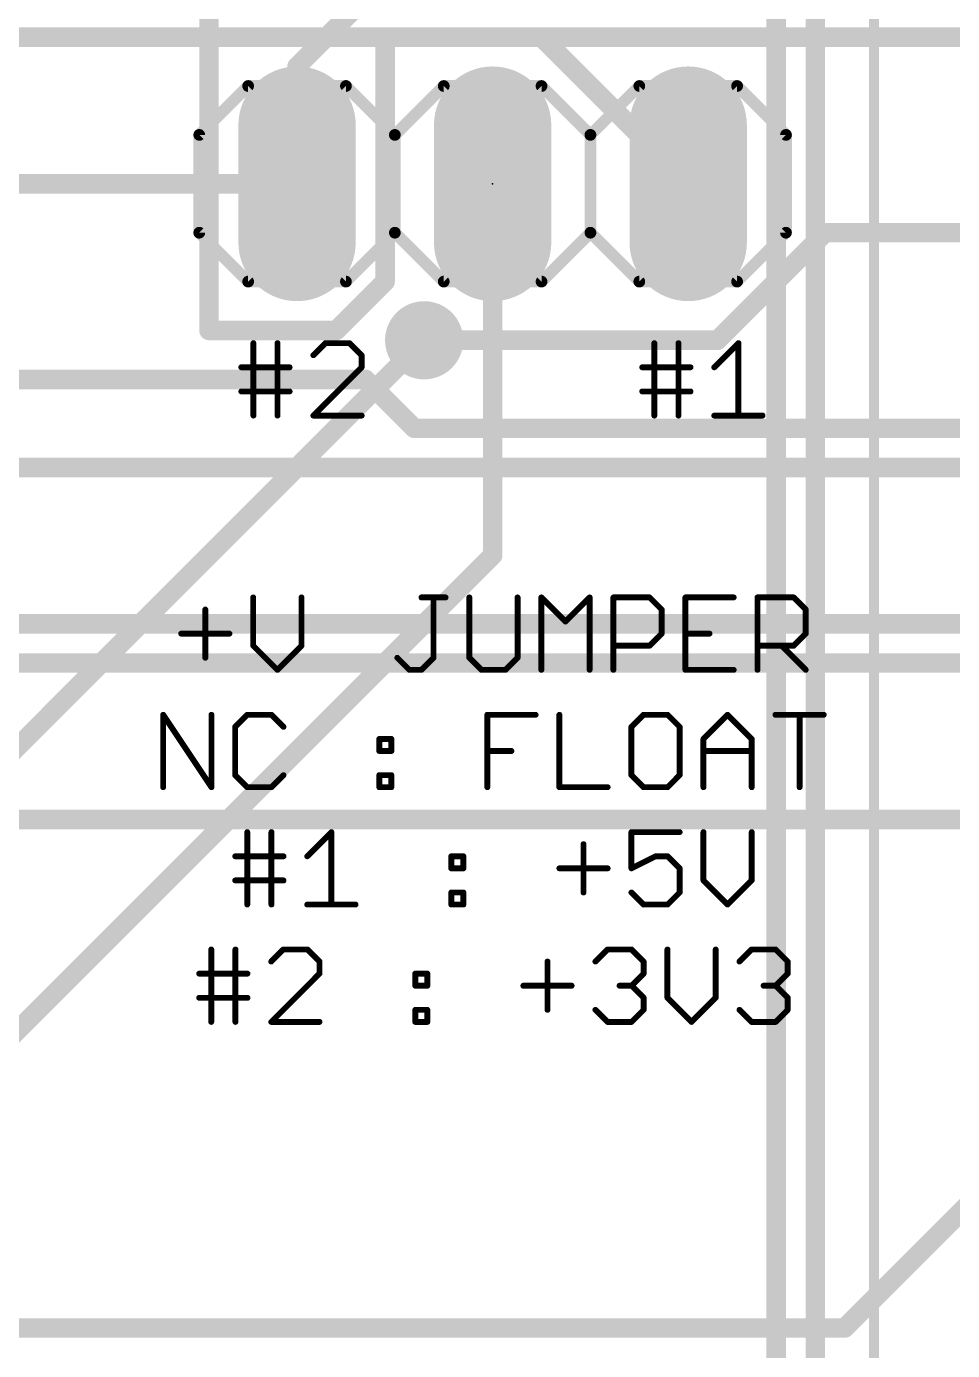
# Model space of a CAD drawing. Extents: x -5 to 102, y -1 to 61.
# Drawn here: x 25.82 to 37.85, y 8.47 to 25.67 of the extents above; entities that cross this region are included whole.
import ezdxf

# ---------------------------------------------------------------- set-up
doc = ezdxf.new("R2010")
doc.units = 0
for name, color, linetype in [('1', 22, 'CONTINUOUS'), ('16', 175, 'CONTINUOUS'), ('17', 82, 'CONTINUOUS'), ('18', 82, 'CONTINUOUS'), ('21', 253, 'CONTINUOUS'), ('23', 7, 'CONTINUOUS'), ('51', 253, 'CONTINUOUS')]:
    doc.layers.add(name, color=color, linetype=linetype)

# ---------------------------------------------------------------- blocks, each defined once
blk = doc.blocks.new('RECT')
blk.add_solid([(-0.5, -0.5), (0.5, -0.5), (-0.5, 0.5), (0.5, 0.5)])
blk = doc.blocks.new('LONGP100')
at = {"const_width": 1}
blk.add_lwpolyline([(-0.5, 0), (0.5, 0)], dxfattribs=at)
at = {"const_width": 0.5}
for points in [[(-0.5, 0.25, 1), (-0.5, -0.25)], [(0.5, -0.25, 1), (0.5, 0.25)]]:
    blk.add_lwpolyline(points, format="xyb", dxfattribs=at)
blk = doc.blocks.new('ROUNDV')
at = {"const_width": 0.5}
blk.add_lwpolyline([(0, -0.25, 1), (0, 0.25, 1), (0, -0.25)], format="xyb", dxfattribs=at)

msp = doc.modelspace()

# ---------------------------------------------------------------- linework, layer by layer
at = {"layer": '1', "const_width": 0.254}
for points in [[(36.068, 28.321), (36.068, 7.366)], [(28.194, 27.305), (28.194, 21.717)], [(35.56, 26.924), (35.56, 5.334)], [(29.337, 25.146), (30.607, 26.416)], [(30.48, 25.527), (32.512, 25.527)], [(30.48, 22.352), (30.48, 25.527)], [(32.512, 25.527), (34.417, 23.622)], [(29.337, 23.622), (29.337, 25.146)], [(31.877, 18.796), (31.877, 23.622)], [(29.845, 21.717), (30.48, 22.352)], [(28.194, 21.717), (29.845, 21.717)], [(20.447, 11.049), (30.988, 21.59)], [(21.717, 8.636), (31.877, 18.796)]]:
    msp.add_lwpolyline(points, dxfattribs=at)
at = {"layer": '1', "const_width": 0.127}
for points in [[(30.48, 25.5905, 1), (30.48, 25.4635)], [(30.5435, 25.527, 1), (30.4165, 25.527)], [(32.5569, 25.5719, 1), (32.4671, 25.4821)], [(32.512, 25.4635, 1), (32.512, 25.5905)], [(29.4005, 25.146, 1), (29.2735, 25.146)], [(29.2921, 25.1909, 1), (29.3819, 25.1011)], [(31.9405, 23.622, 1), (31.8135, 23.622)], [(34.3721, 23.5771, 1), (34.4619, 23.6669)], [(29.2735, 23.622, 1), (29.4005, 23.622)], [(30.4165, 22.352, 1), (30.5435, 22.352)], [(30.5249, 22.3071, 1), (30.4351, 22.3969)], [(28.194, 21.7805, 1), (28.194, 21.6535)], [(29.845, 21.6535, 1), (29.845, 21.7805)], [(28.1305, 21.717, 1), (28.2575, 21.717)], [(29.8001, 21.7619, 1), (29.8899, 21.6721)], [(31.0329, 21.5451, 1), (30.9431, 21.6349)], [(31.9219, 18.7511, 1), (31.8321, 18.8409)], [(31.8135, 18.796, 1), (31.9405, 18.796)]]:
    msp.add_lwpolyline(points, format="xyb", dxfattribs=at)
at = {"layer": '16', "const_width": 0.254}
for points in [[(14.478, 25.527), (39.37, 25.527)], [(29.337, 23.622), (21.844, 23.622)], [(34.798, 21.59), (36.195, 22.987)], [(36.195, 22.987), (40.132, 22.987)], [(30.988, 21.59), (34.798, 21.59)], [(30.226, 21.082), (11.557, 21.082)], [(30.861, 20.447), (30.226, 21.082)], [(45.593, 20.447), (30.861, 20.447)], [(85.598, 19.939), (16.383, 19.939)], [(17.018, 17.907), (39.878, 17.907)], [(69.088, 17.399), (17.78, 17.399)], [(74.041, 15.367), (21.082, 15.367)], [(36.449, 8.763), (42.164, 14.478)], [(16.637, 8.763), (36.449, 8.763)]]:
    msp.add_lwpolyline(points, dxfattribs=at)
at = {"layer": '16', "const_width": 0.127}
for points in [[(29.337, 23.5585, 1), (29.337, 23.6855)], [(36.195, 23.0505, 1), (36.195, 22.9235)], [(36.2399, 22.9421, 1), (36.1501, 23.0319)], [(30.988, 21.6535, 1), (30.988, 21.5265)], [(34.7531, 21.6349, 1), (34.8429, 21.5451)], [(34.798, 21.5265, 1), (34.798, 21.6535)], [(30.2709, 21.1269, 1), (30.1811, 21.0371)], [(30.226, 21.0185, 1), (30.226, 21.1455)], [(30.861, 20.5105, 1), (30.861, 20.3835)], [(30.8161, 20.4021, 1), (30.9059, 20.4919)], [(36.4041, 8.8079, 1), (36.4939, 8.7181)], [(36.449, 8.6995, 1), (36.449, 8.8265)]]:
    msp.add_lwpolyline(points, format="xyb", dxfattribs=at)
at = {"layer": '21'}
for points, const_width in [([(28.067, 24.257), (28.702, 24.892)], 0.1524), ([(28.702, 24.892), (29.972, 24.892)], 0.1524), ([(29.972, 24.892), (30.607, 24.257)], 0.1524), ([(30.607, 24.257), (31.242, 24.892)], 0.1524), ([(31.242, 24.892), (32.512, 24.892)], 0.1524), ([(32.512, 24.892), (33.147, 24.257)], 0.1524), ([(33.147, 24.257), (33.782, 24.892)], 0.1524), ([(33.782, 24.892), (35.052, 24.892)], 0.1524), ([(35.687, 24.257), (35.052, 24.892)], 0.1524), ([(28.067, 22.987), (28.067, 24.257)], 0.1524), ([(30.607, 22.987), (30.607, 24.257)], 0.1524), ([(33.147, 22.987), (33.147, 24.257)], 0.1524), ([(35.687, 22.987), (35.687, 24.257)], 0.1524), ([(28.702, 22.352), (28.067, 22.987)], 0.1524), ([(30.607, 22.987), (29.972, 22.352)], 0.1524), ([(31.242, 22.352), (30.607, 22.987)], 0.1524), ([(33.147, 22.987), (32.512, 22.352)], 0.1524), ([(33.782, 22.352), (33.147, 22.987)], 0.1524), ([(35.052, 22.352), (35.687, 22.987)], 0.1524), ([(29.972, 22.352), (28.702, 22.352)], 0.1524), ([(32.512, 22.352), (31.242, 22.352)], 0.1524), ([(35.052, 22.352), (33.782, 22.352)], 0.1524), ([(28.7699, 20.6121), (28.7699, 21.5527)], 0.0762), ([(29.0834, 21.5527), (29.0834, 20.6121)], 0.0762), ([(29.7054, 21.5527), (29.5486, 21.3959)], 0.0762), ([(30.0189, 21.5527), (29.7054, 21.5527)], 0.0762), ([(30.1757, 21.3959), (30.0189, 21.5527)], 0.0762), ([(33.9769, 20.6121), (33.9769, 21.5527)], 0.0762), ([(34.2904, 21.5527), (34.2904, 20.6121)], 0.0762), ([(34.7556, 21.2392), (35.0692, 21.5527)], 0.0762), ([(35.0692, 21.5527), (35.0692, 20.6121)], 0.0762), ([(30.1757, 21.2392), (30.1757, 21.3959)], 0.0762), ([(28.6131, 21.2392), (29.0834, 21.2392)], 0.0762), ([(29.0834, 21.2392), (29.2402, 21.2392)], 0.0762), ([(29.5486, 20.6121), (30.1757, 21.2392)], 0.0762), ([(33.8201, 21.2392), (34.2904, 21.2392)], 0.0762), ([(34.2904, 21.2392), (34.4472, 21.2392)], 0.0762), ([(28.6131, 20.9256), (29.2402, 20.9256)], 0.0762), ([(33.8201, 20.9256), (34.4472, 20.9256)], 0.0762), ([(30.1757, 20.6121), (29.5486, 20.6121)], 0.0762), ([(34.7556, 20.6121), (35.3827, 20.6121)], 0.0762), ([(28.7678, 18.2507), (28.7678, 17.6236)], 0.0762), ([(29.3948, 17.6236), (29.3948, 18.2507)], 0.0762), ([(30.9524, 18.2507), (31.2659, 18.2507)], 0.0762), ([(31.1091, 17.4669), (31.1091, 18.2507)], 0.0762), ([(31.5743, 18.2507), (31.5743, 17.4669)], 0.0762), ([(32.2014, 17.4669), (32.2014, 18.2507)], 0.0762), ([(32.5099, 17.3101), (32.5099, 18.2507)], 0.0762), ([(32.5099, 18.2507), (32.8234, 17.9372)], 0.0762), ([(32.8234, 17.9372), (33.1369, 18.2507)], 0.0762), ([(33.1369, 18.2507), (33.1369, 17.3101)], 0.0762), ([(33.4454, 17.3101), (33.4454, 18.2507)], 0.0762), ([(33.4454, 18.2507), (33.9157, 18.2507)], 0.0762), ([(33.9157, 18.2507), (34.0724, 18.0939)], 0.0762), ([(35.008, 18.2507), (34.3809, 18.2507)], 0.0762), ([(34.3809, 18.2507), (34.3809, 17.3101)], 0.0762), ([(35.3164, 17.3101), (35.3164, 18.2507)], 0.0762), ([(35.3164, 18.2507), (35.7867, 18.2507)], 0.0762), ([(35.7867, 18.2507), (35.9435, 18.0939)], 0.0762), ([(28.1458, 18.0939), (28.1458, 17.4669)], 0.0762), ([(34.0724, 18.0939), (34.0724, 17.7804)], 0.0762), ([(35.9435, 18.0939), (35.9435, 17.7804)], 0.0762), ([(27.8323, 17.7804), (28.4593, 17.7804)], 0.0762), ([(34.0724, 17.7804), (33.9157, 17.6236)], 0.0762), ([(34.3809, 17.7804), (34.6944, 17.7804)], 0.0762), ([(35.9435, 17.7804), (35.7867, 17.6236)], 0.0762), ([(28.7678, 17.6236), (29.0813, 17.3101)], 0.0762), ([(29.0813, 17.3101), (29.3948, 17.6236)], 0.0762), ([(33.9157, 17.6236), (33.4454, 17.6236)], 0.0762), ([(35.7867, 17.6236), (35.3164, 17.6236)], 0.0762), ([(35.6299, 17.6236), (35.9435, 17.3101)], 0.0762), ([(30.6388, 17.4669), (30.7956, 17.3101)], 0.0762), ([(30.9524, 17.3101), (31.1091, 17.4669)], 0.0762), ([(31.5743, 17.4669), (31.7311, 17.3101)], 0.0762), ([(32.0446, 17.3101), (32.2014, 17.4669)], 0.0762), ([(30.7956, 17.3101), (30.9524, 17.3101)], 0.0762), ([(31.7311, 17.3101), (32.0446, 17.3101)], 0.0762), ([(34.3809, 17.3101), (35.008, 17.3101)], 0.0762), ([(27.5984, 15.7861), (27.5984, 16.7267)], 0.0762), ([(27.5984, 16.7267), (28.2255, 15.7861)], 0.0762), ([(28.2255, 15.7861), (28.2255, 16.7267)], 0.0762), ([(28.6907, 16.7267), (28.5339, 16.5699)], 0.0762), ([(29.0042, 16.7267), (28.6907, 16.7267)], 0.0762), ([(29.161, 16.5699), (29.0042, 16.7267)], 0.0762), ([(31.8082, 15.7861), (31.8082, 16.7267)], 0.0762), ([(31.8082, 16.7267), (32.4353, 16.7267)], 0.0762), ([(32.7437, 16.7267), (32.7437, 15.7861)], 0.0762), ([(33.836, 16.7267), (33.6793, 16.5699)], 0.0762), ([(34.1496, 16.7267), (33.836, 16.7267)], 0.0762), ([(34.3063, 16.5699), (34.1496, 16.7267)], 0.0762), ([(34.6148, 16.4132), (34.9283, 16.7267)], 0.0762), ([(34.9283, 16.7267), (35.2418, 16.4132)], 0.0762), ([(35.5503, 16.7267), (36.1774, 16.7267)], 0.0762), ([(35.8638, 15.7861), (35.8638, 16.7267)], 0.0762), ([(28.5339, 16.5699), (28.5339, 15.9429)], 0.0762), ([(33.6793, 16.5699), (33.6793, 15.9429)], 0.0762), ([(34.3063, 15.9429), (34.3063, 16.5699)], 0.0762), ([(30.4049, 16.4132), (30.5617, 16.4132)], 0.0762), ([(30.4049, 16.2564), (30.4049, 16.4132)], 0.0762), ([(30.5617, 16.4132), (30.5617, 16.2564)], 0.0762), ([(34.6148, 15.7861), (34.6148, 16.4132)], 0.0762), ([(35.2418, 16.4132), (35.2418, 15.7861)], 0.0762), ([(30.5617, 16.2564), (30.4049, 16.2564)], 0.0762), ([(31.8082, 16.2564), (32.1217, 16.2564)], 0.0762), ([(34.6148, 16.2564), (35.2418, 16.2564)], 0.0762), ([(28.5339, 15.9429), (28.6907, 15.7861)], 0.0762), ([(28.6907, 15.7861), (29.0042, 15.7861)], 0.0762), ([(29.0042, 15.7861), (29.161, 15.9429)], 0.0762), ([(30.4049, 15.9429), (30.5617, 15.9429)], 0.0762), ([(30.4049, 15.7861), (30.4049, 15.9429)], 0.0762), ([(30.5617, 15.7861), (30.4049, 15.7861)], 0.0762), ([(30.5617, 15.9429), (30.5617, 15.7861)], 0.0762), ([(32.7437, 15.7861), (33.3708, 15.7861)], 0.0762), ([(33.6793, 15.9429), (33.836, 15.7861)], 0.0762), ([(33.836, 15.7861), (34.1496, 15.7861)], 0.0762), ([(34.1496, 15.7861), (34.3063, 15.9429)], 0.0762), ([(28.6907, 14.2621), (28.6907, 15.2027)], 0.0762), ([(29.0042, 15.2027), (29.0042, 14.2621)], 0.0762), ([(29.4694, 14.8892), (29.783, 15.2027)], 0.0762), ([(29.783, 15.2027), (29.783, 14.2621)], 0.0762), ([(34.3063, 15.2027), (33.6793, 15.2027)], 0.0762), ([(33.6793, 15.2027), (33.6793, 14.7324)], 0.0762), ([(34.6148, 15.2027), (34.6148, 14.5756)], 0.0762), ([(35.2418, 14.5756), (35.2418, 15.2027)], 0.0762), ([(33.0573, 15.0459), (33.0573, 14.4189)], 0.0762), ([(28.5339, 14.8892), (29.0042, 14.8892)], 0.0762), ([(29.0042, 14.8892), (29.161, 14.8892)], 0.0762), ([(31.3405, 14.8892), (31.4972, 14.8892)], 0.0762), ([(31.3405, 14.7324), (31.3405, 14.8892)], 0.0762), ([(31.4972, 14.8892), (31.4972, 14.7324)], 0.0762), ([(33.6793, 14.7324), (33.9928, 14.8892)], 0.0762), ([(33.9928, 14.8892), (34.1496, 14.8892)], 0.0762), ([(34.1496, 14.8892), (34.3063, 14.7324)], 0.0762), ([(31.4972, 14.7324), (31.3405, 14.7324)], 0.0762), ([(32.7437, 14.7324), (33.3708, 14.7324)], 0.0762), ([(34.3063, 14.7324), (34.3063, 14.4189)], 0.0762), ([(28.5339, 14.5756), (29.161, 14.5756)], 0.0762), ([(31.3405, 14.4189), (31.4972, 14.4189)], 0.0762), ([(31.3405, 14.2621), (31.3405, 14.4189)], 0.0762), ([(31.4972, 14.4189), (31.4972, 14.2621)], 0.0762), ([(33.836, 14.2621), (33.6793, 14.4189)], 0.0762), ([(34.3063, 14.4189), (34.1496, 14.2621)], 0.0762), ([(34.6148, 14.5756), (34.9283, 14.2621)], 0.0762), ([(34.9283, 14.2621), (35.2418, 14.5756)], 0.0762), ([(29.4694, 14.2621), (30.0965, 14.2621)], 0.0762), ([(31.4972, 14.2621), (31.3405, 14.2621)], 0.0762), ([(34.1496, 14.2621), (33.836, 14.2621)], 0.0762), ([(28.2229, 12.7381), (28.2229, 13.6787)], 0.0762), ([(28.5364, 13.6787), (28.5364, 12.7381)], 0.0762), ([(29.1584, 13.6787), (29.0017, 13.5219)], 0.0762), ([(29.472, 13.6787), (29.1584, 13.6787)], 0.0762), ([(29.6287, 13.5219), (29.472, 13.6787)], 0.0762), ([(33.2115, 13.5219), (33.3683, 13.6787)], 0.0762), ([(33.3683, 13.6787), (33.6818, 13.6787)], 0.0762), ([(33.6818, 13.6787), (33.8386, 13.5219)], 0.0762), ([(34.147, 13.6787), (34.147, 13.0516)], 0.0762), ([(34.7741, 13.0516), (34.7741, 13.6787)], 0.0762), ([(35.0825, 13.5219), (35.2393, 13.6787)], 0.0762), ([(35.2393, 13.6787), (35.5528, 13.6787)], 0.0762), ([(35.5528, 13.6787), (35.7096, 13.5219)], 0.0762), ([(29.6287, 13.3652), (29.6287, 13.5219)], 0.0762), ([(32.5895, 13.5219), (32.5895, 12.8949)], 0.0762), ([(33.8386, 13.5219), (33.8386, 13.3652)], 0.0762), ([(35.7096, 13.5219), (35.7096, 13.3652)], 0.0762), ([(28.0661, 13.3652), (28.5364, 13.3652)], 0.0762), ([(28.5364, 13.3652), (28.6932, 13.3652)], 0.0762), ([(29.0017, 12.7381), (29.6287, 13.3652)], 0.0762), ([(30.8727, 13.3652), (31.0295, 13.3652)], 0.0762), ([(30.8727, 13.2084), (30.8727, 13.3652)], 0.0762), ([(31.0295, 13.2084), (30.8727, 13.2084)], 0.0762), ([(31.0295, 13.3652), (31.0295, 13.2084)], 0.0762), ([(32.276, 13.2084), (32.903, 13.2084)], 0.0762), ([(33.6818, 13.2084), (33.525, 13.2084)], 0.0762), ([(33.8386, 13.3652), (33.6818, 13.2084)], 0.0762), ([(33.6818, 13.2084), (33.8386, 13.0516)], 0.0762), ([(35.5528, 13.2084), (35.3961, 13.2084)], 0.0762), ([(35.7096, 13.3652), (35.5528, 13.2084)], 0.0762), ([(35.5528, 13.2084), (35.7096, 13.0516)], 0.0762), ([(28.0661, 13.0516), (28.6932, 13.0516)], 0.0762), ([(33.8386, 13.0516), (33.8386, 12.8949)], 0.0762), ([(34.147, 13.0516), (34.4605, 12.7381)], 0.0762), ([(34.4605, 12.7381), (34.7741, 13.0516)], 0.0762), ([(35.7096, 13.0516), (35.7096, 12.8949)], 0.0762), ([(30.8727, 12.8949), (31.0295, 12.8949)], 0.0762), ([(30.8727, 12.7381), (30.8727, 12.8949)], 0.0762), ([(31.0295, 12.8949), (31.0295, 12.7381)], 0.0762), ([(33.3683, 12.7381), (33.2115, 12.8949)], 0.0762), ([(33.8386, 12.8949), (33.6818, 12.7381)], 0.0762), ([(35.2393, 12.7381), (35.0825, 12.8949)], 0.0762), ([(35.7096, 12.8949), (35.5528, 12.7381)], 0.0762), ([(29.6287, 12.7381), (29.0017, 12.7381)], 0.0762), ([(31.0295, 12.7381), (30.8727, 12.7381)], 0.0762), ([(33.6818, 12.7381), (33.3683, 12.7381)], 0.0762), ([(35.5528, 12.7381), (35.2393, 12.7381)], 0.0762)]:
    msp.add_lwpolyline(points, dxfattribs=dict(at, const_width=const_width))
for points, const_width in [([(28.702, 24.9301, 1), (28.702, 24.8539)], 0.0762), ([(28.7289, 24.8651, 1), (28.6751, 24.9189)], 0.0762), ([(29.9989, 24.9189, 1), (29.9451, 24.8651)], 0.0762), ([(29.972, 24.8539, 1), (29.972, 24.9301)], 0.0762), ([(31.242, 24.9301, 1), (31.242, 24.8539)], 0.0762), ([(31.2689, 24.8651, 1), (31.2151, 24.9189)], 0.0762), ([(32.5389, 24.9189, 1), (32.4851, 24.8651)], 0.0762), ([(32.512, 24.8539, 1), (32.512, 24.9301)], 0.0762), ([(33.782, 24.9301, 1), (33.782, 24.8539)], 0.0762), ([(33.8089, 24.8651, 1), (33.7551, 24.9189)], 0.0762), ([(35.0789, 24.9189, 1), (35.0251, 24.8651)], 0.0762), ([(35.052, 24.8539, 1), (35.052, 24.9301)], 0.0762), ([(28.1051, 24.257, 1), (28.0289, 24.257)], 0.0762), ([(28.0401, 24.2839, 1), (28.0939, 24.2301)], 0.0762), ([(30.6451, 24.257, 1), (30.5689, 24.257)], 0.0762), ([(30.5801, 24.2839, 1), (30.6339, 24.2301)], 0.0762), ([(30.5801, 24.2301, 1), (30.6339, 24.2839)], 0.0762), ([(33.1851, 24.257, 1), (33.1089, 24.257)], 0.0762), ([(33.1201, 24.2839, 1), (33.1739, 24.2301)], 0.0762), ([(33.1201, 24.2301, 1), (33.1739, 24.2839)], 0.0762), ([(35.7251, 24.257, 1), (35.6489, 24.257)], 0.0762), ([(35.6601, 24.2301, 1), (35.7139, 24.2839)], 0.0762), ([(28.0939, 23.0139, 1), (28.0401, 22.9601)], 0.0762), ([(30.6339, 23.0139, 1), (30.5801, 22.9601)], 0.0762), ([(30.6339, 22.9601, 1), (30.5801, 23.0139)], 0.0762), ([(33.1739, 23.0139, 1), (33.1201, 22.9601)], 0.0762), ([(33.1739, 22.9601, 1), (33.1201, 23.0139)], 0.0762), ([(35.7139, 22.9601, 1), (35.6601, 23.0139)], 0.0762), ([(28.0289, 22.987, 1), (28.1051, 22.987)], 0.0762), ([(30.5689, 22.987, 1), (30.6451, 22.987)], 0.0762), ([(33.1089, 22.987, 1), (33.1851, 22.987)], 0.0762), ([(35.6489, 22.987, 1), (35.7251, 22.987)], 0.0762), ([(28.702, 22.3901, 1), (28.702, 22.3139)], 0.0762), ([(28.6751, 22.3251, 1), (28.7289, 22.3789)], 0.0762), ([(29.9451, 22.3789, 1), (29.9989, 22.3251)], 0.0762), ([(29.972, 22.3139, 1), (29.972, 22.3901)], 0.0762), ([(31.242, 22.3901, 1), (31.242, 22.3139)], 0.0762), ([(31.2151, 22.3251, 1), (31.2689, 22.3789)], 0.0762), ([(32.4851, 22.3789, 1), (32.5389, 22.3251)], 0.0762), ([(32.512, 22.3139, 1), (32.512, 22.3901)], 0.0762), ([(33.782, 22.3901, 1), (33.782, 22.3139)], 0.0762), ([(33.7551, 22.3251, 1), (33.8089, 22.3789)], 0.0762), ([(35.0251, 22.3789, 1), (35.0789, 22.3251)], 0.0762), ([(35.052, 22.3139, 1), (35.052, 22.3901)], 0.0762), ([(28.7889, 21.5527, 1), (28.7508, 21.5527)], 0.0381), ([(29.1025, 21.5527, 1), (29.0644, 21.5527)], 0.0381), ([(29.7054, 21.5718, 1), (29.7054, 21.5337)], 0.0381), ([(29.7189, 21.5392, 1), (29.6919, 21.5662)], 0.0381), ([(30.0324, 21.5662, 1), (30.0054, 21.5392)], 0.0381), ([(30.0189, 21.5337, 1), (30.0189, 21.5718)], 0.0381), ([(33.9959, 21.5527, 1), (33.9578, 21.5527)], 0.0381), ([(34.3094, 21.5527, 1), (34.2713, 21.5527)], 0.0381), ([(35.0882, 21.5527, 1), (35.0501, 21.5527)], 0.0381), ([(35.0826, 21.5392, 1), (35.0557, 21.5662)], 0.0381), ([(29.5351, 21.4094, 1), (29.5621, 21.3825)], 0.0381), ([(30.1947, 21.3959, 1), (30.1566, 21.3959)], 0.0381), ([(30.1622, 21.3825, 1), (30.1892, 21.4094)], 0.0381), ([(28.6131, 21.2582, 1), (28.6131, 21.2201)], 0.0381), ([(29.0834, 21.2582, 1), (29.0834, 21.2201)], 0.0381), ([(29.0834, 21.2201, 1), (29.0834, 21.2582)], 0.0381), ([(29.2402, 21.2201, 1), (29.2402, 21.2582)], 0.0381), ([(30.1566, 21.2392, 1), (30.1947, 21.2392)], 0.0381), ([(30.1892, 21.2257, 1), (30.1622, 21.2526)], 0.0381), ([(33.8201, 21.2582, 1), (33.8201, 21.2201)], 0.0381), ([(34.2904, 21.2582, 1), (34.2904, 21.2201)], 0.0381), ([(34.2904, 21.2201, 1), (34.2904, 21.2582)], 0.0381), ([(34.4472, 21.2201, 1), (34.4472, 21.2582)], 0.0381), ([(34.7421, 21.2526, 1), (34.7691, 21.2257)], 0.0381), ([(28.6131, 20.9447, 1), (28.6131, 20.9066)], 0.0381), ([(29.2402, 20.9066, 1), (29.2402, 20.9447)], 0.0381), ([(33.8201, 20.9447, 1), (33.8201, 20.9066)], 0.0381), ([(34.4472, 20.9066, 1), (34.4472, 20.9447)], 0.0381), ([(29.5486, 20.6312, 1), (29.5486, 20.5931)], 0.0381), ([(29.5351, 20.6256, 1), (29.5621, 20.5986)], 0.0381), ([(30.1757, 20.5931, 1), (30.1757, 20.6312)], 0.0381), ([(34.7556, 20.6312, 1), (34.7556, 20.5931)], 0.0381), ([(35.3827, 20.5931, 1), (35.3827, 20.6312)], 0.0381), ([(28.7508, 20.6121, 1), (28.7889, 20.6121)], 0.0381), ([(29.0644, 20.6121, 1), (29.1025, 20.6121)], 0.0381), ([(33.9578, 20.6121, 1), (33.9959, 20.6121)], 0.0381), ([(34.2713, 20.6121, 1), (34.3094, 20.6121)], 0.0381), ([(35.0501, 20.6121, 1), (35.0882, 20.6121)], 0.0381), ([(28.7868, 18.2507, 1), (28.7487, 18.2507)], 0.0381), ([(29.4139, 18.2507, 1), (29.3758, 18.2507)], 0.0381), ([(30.9524, 18.2698, 1), (30.9524, 18.2317)], 0.0381), ([(31.1282, 18.2507, 1), (31.0901, 18.2507)], 0.0381), ([(31.2659, 18.2317, 1), (31.2659, 18.2698)], 0.0381), ([(31.5934, 18.2507, 1), (31.5553, 18.2507)], 0.0381), ([(32.2205, 18.2507, 1), (32.1824, 18.2507)], 0.0381), ([(32.5233, 18.2642, 1), (32.4964, 18.2372)], 0.0381), ([(32.5289, 18.2507, 1), (32.4908, 18.2507)], 0.0381), ([(33.156, 18.2507, 1), (33.1179, 18.2507)], 0.0381), ([(33.1504, 18.2372, 1), (33.1235, 18.2642)], 0.0381), ([(33.4644, 18.2507, 1), (33.4263, 18.2507)], 0.0381), ([(33.4454, 18.2698, 1), (33.4454, 18.2317)], 0.0381), ([(33.9291, 18.2642, 1), (33.9022, 18.2372)], 0.0381), ([(33.9157, 18.2317, 1), (33.9157, 18.2698)], 0.0381), ([(34.3809, 18.2698, 1), (34.3809, 18.2317)], 0.0381), ([(34.3999, 18.2507, 1), (34.3618, 18.2507)], 0.0381), ([(35.008, 18.2317, 1), (35.008, 18.2698)], 0.0381), ([(35.3164, 18.2698, 1), (35.3164, 18.2317)], 0.0381), ([(35.3355, 18.2507, 1), (35.2974, 18.2507)], 0.0381), ([(35.8002, 18.2642, 1), (35.7732, 18.2372)], 0.0381), ([(35.7867, 18.2317, 1), (35.7867, 18.2698)], 0.0381), ([(28.1648, 18.0939, 1), (28.1267, 18.0939)], 0.0381), ([(34.0915, 18.0939, 1), (34.0534, 18.0939)], 0.0381), ([(34.059, 18.0805, 1), (34.0859, 18.1074)], 0.0381), ([(35.9625, 18.0939, 1), (35.9244, 18.0939)], 0.0381), ([(35.93, 18.0805, 1), (35.9569, 18.1074)], 0.0381), ([(32.8099, 17.9506, 1), (32.8369, 17.9237)], 0.0381), ([(32.8099, 17.9237, 1), (32.8369, 17.9506)], 0.0381), ([(27.8323, 17.7995, 1), (27.8323, 17.7614)], 0.0381), ([(28.4593, 17.7614, 1), (28.4593, 17.7995)], 0.0381), ([(34.0534, 17.7804, 1), (34.0915, 17.7804)], 0.0381), ([(34.0859, 17.7669, 1), (34.059, 17.7939)], 0.0381), ([(34.3809, 17.7995, 1), (34.3809, 17.7614)], 0.0381), ([(34.6944, 17.7614, 1), (34.6944, 17.7995)], 0.0381), ([(35.9244, 17.7804, 1), (35.9625, 17.7804)], 0.0381), ([(35.9569, 17.7669, 1), (35.93, 17.7939)], 0.0381), ([(28.7487, 17.6236, 1), (28.7868, 17.6236)], 0.0381), ([(28.7812, 17.6371, 1), (28.7543, 17.6102)], 0.0381), ([(29.3758, 17.6236, 1), (29.4139, 17.6236)], 0.0381), ([(29.4083, 17.6102, 1), (29.3814, 17.6371)], 0.0381), ([(33.4454, 17.6427, 1), (33.4454, 17.6046)], 0.0381), ([(33.9022, 17.6371, 1), (33.9291, 17.6102)], 0.0381), ([(33.9157, 17.6046, 1), (33.9157, 17.6427)], 0.0381), ([(35.3164, 17.6427, 1), (35.3164, 17.6046)], 0.0381), ([(35.6434, 17.6371, 1), (35.6165, 17.6102)], 0.0381), ([(35.7732, 17.6371, 1), (35.8002, 17.6102)], 0.0381), ([(35.7867, 17.6046, 1), (35.7867, 17.6427)], 0.0381), ([(28.1267, 17.4669, 1), (28.1648, 17.4669)], 0.0381), ([(30.6523, 17.4803, 1), (30.6253, 17.4534)], 0.0381), ([(31.0901, 17.4669, 1), (31.1282, 17.4669)], 0.0381), ([(31.1226, 17.4534, 1), (31.0956, 17.4803)], 0.0381), ([(31.5553, 17.4669, 1), (31.5934, 17.4669)], 0.0381), ([(31.5878, 17.4803, 1), (31.5609, 17.4534)], 0.0381), ([(32.1824, 17.4669, 1), (32.2205, 17.4669)], 0.0381), ([(32.2149, 17.4534, 1), (32.1879, 17.4803)], 0.0381), ([(29.0678, 17.3236, 1), (29.0948, 17.2966)], 0.0381), ([(29.0678, 17.2966, 1), (29.0948, 17.3236)], 0.0381), ([(30.7956, 17.3292, 1), (30.7956, 17.2911)], 0.0381), ([(30.7821, 17.2966, 1), (30.8091, 17.3236)], 0.0381), ([(30.9389, 17.3236, 1), (30.9658, 17.2966)], 0.0381), ([(30.9524, 17.2911, 1), (30.9524, 17.3292)], 0.0381), ([(31.7311, 17.3292, 1), (31.7311, 17.2911)], 0.0381), ([(31.7176, 17.2966, 1), (31.7446, 17.3236)], 0.0381), ([(32.0312, 17.3236, 1), (32.0581, 17.2966)], 0.0381), ([(32.0446, 17.2911, 1), (32.0446, 17.3292)], 0.0381), ([(32.4908, 17.3101, 1), (32.5289, 17.3101)], 0.0381), ([(33.1179, 17.3101, 1), (33.156, 17.3101)], 0.0381), ([(33.4263, 17.3101, 1), (33.4644, 17.3101)], 0.0381), ([(34.3809, 17.3292, 1), (34.3809, 17.2911)], 0.0381), ([(34.3618, 17.3101, 1), (34.3999, 17.3101)], 0.0381), ([(35.008, 17.2911, 1), (35.008, 17.3292)], 0.0381), ([(35.2974, 17.3101, 1), (35.3355, 17.3101)], 0.0381), ([(35.93, 17.2966, 1), (35.9569, 17.3236)], 0.0381), ([(27.6174, 16.7267, 1), (27.5793, 16.7267)], 0.0381), ([(27.6142, 16.7373, 1), (27.5825, 16.7161)], 0.0381), ([(28.2445, 16.7267, 1), (28.2064, 16.7267)], 0.0381), ([(28.6907, 16.7458, 1), (28.6907, 16.7077)], 0.0381), ([(28.7041, 16.7132, 1), (28.6772, 16.7402)], 0.0381), ([(29.0177, 16.7402, 1), (28.9907, 16.7132)], 0.0381), ([(29.0042, 16.7077, 1), (29.0042, 16.7458)], 0.0381), ([(31.8082, 16.7458, 1), (31.8082, 16.7077)], 0.0381), ([(31.8273, 16.7267, 1), (31.7892, 16.7267)], 0.0381), ([(32.4353, 16.7077, 1), (32.4353, 16.7458)], 0.0381), ([(32.7628, 16.7267, 1), (32.7247, 16.7267)], 0.0381), ([(33.836, 16.7458, 1), (33.836, 16.7077)], 0.0381), ([(33.8495, 16.7132, 1), (33.8225, 16.7402)], 0.0381), ([(34.163, 16.7402, 1), (34.1361, 16.7132)], 0.0381), ([(34.1496, 16.7077, 1), (34.1496, 16.7458)], 0.0381), ([(34.9418, 16.7402, 1), (34.9148, 16.7132)], 0.0381), ([(34.9418, 16.7132, 1), (34.9148, 16.7402)], 0.0381), ([(35.5503, 16.7458, 1), (35.5503, 16.7077)], 0.0381), ([(35.8829, 16.7267, 1), (35.8448, 16.7267)], 0.0381), ([(36.1774, 16.7077, 1), (36.1774, 16.7458)], 0.0381), ([(28.5204, 16.5834, 1), (28.5474, 16.5565)], 0.0381), ([(28.553, 16.5699, 1), (28.5149, 16.5699)], 0.0381), ([(29.1475, 16.5565, 1), (29.1744, 16.5834)], 0.0381), ([(33.6983, 16.5699, 1), (33.6602, 16.5699)], 0.0381), ([(33.6658, 16.5834, 1), (33.6927, 16.5565)], 0.0381), ([(34.3254, 16.5699, 1), (34.2873, 16.5699)], 0.0381), ([(34.2929, 16.5565, 1), (34.3198, 16.5834)], 0.0381), ([(30.4049, 16.4322, 1), (30.4049, 16.3941)], 0.0381), ([(30.424, 16.4132, 1), (30.3859, 16.4132)], 0.0381), ([(30.5808, 16.4132, 1), (30.5427, 16.4132)], 0.0381), ([(30.5617, 16.3941, 1), (30.5617, 16.4322)], 0.0381), ([(34.6338, 16.4132, 1), (34.5957, 16.4132)], 0.0381), ([(34.6013, 16.4266, 1), (34.6282, 16.3997)], 0.0381), ([(35.2609, 16.4132, 1), (35.2228, 16.4132)], 0.0381), ([(35.2284, 16.3997, 1), (35.2553, 16.4266)], 0.0381), ([(30.4049, 16.2754, 1), (30.4049, 16.2373)], 0.0381), ([(30.3859, 16.2564, 1), (30.424, 16.2564)], 0.0381), ([(30.5427, 16.2564, 1), (30.5808, 16.2564)], 0.0381), ([(30.5617, 16.2373, 1), (30.5617, 16.2754)], 0.0381), ([(31.8082, 16.2754, 1), (31.8082, 16.2373)], 0.0381), ([(32.1217, 16.2373, 1), (32.1217, 16.2754)], 0.0381), ([(34.6148, 16.2754, 1), (34.6148, 16.2373)], 0.0381), ([(35.2418, 16.2373, 1), (35.2418, 16.2754)], 0.0381), ([(28.5474, 15.9563, 1), (28.5204, 15.9294)], 0.0381), ([(28.5149, 15.9429, 1), (28.553, 15.9429)], 0.0381), ([(28.6907, 15.8052, 1), (28.6907, 15.7671)], 0.0381), ([(28.6772, 15.7726, 1), (28.7041, 15.7996)], 0.0381), ([(28.9907, 15.7996, 1), (29.0177, 15.7726)], 0.0381), ([(29.0042, 15.7671, 1), (29.0042, 15.8052)], 0.0381), ([(29.1744, 15.9294, 1), (29.1475, 15.9563)], 0.0381), ([(30.424, 15.9429, 1), (30.3859, 15.9429)], 0.0381), ([(30.4049, 15.9619, 1), (30.4049, 15.9238)], 0.0381), ([(30.4049, 15.8052, 1), (30.4049, 15.7671)], 0.0381), ([(30.5808, 15.9429, 1), (30.5427, 15.9429)], 0.0381), ([(30.5617, 15.9238, 1), (30.5617, 15.9619)], 0.0381), ([(30.5617, 15.7671, 1), (30.5617, 15.8052)], 0.0381), ([(32.7437, 15.8052, 1), (32.7437, 15.7671)], 0.0381), ([(33.3708, 15.7671, 1), (33.3708, 15.8052)], 0.0381), ([(33.6927, 15.9563, 1), (33.6658, 15.9294)], 0.0381), ([(33.6602, 15.9429, 1), (33.6983, 15.9429)], 0.0381), ([(33.836, 15.8052, 1), (33.836, 15.7671)], 0.0381), ([(33.8225, 15.7726, 1), (33.8495, 15.7996)], 0.0381), ([(34.1361, 15.7996, 1), (34.163, 15.7726)], 0.0381), ([(34.1496, 15.7671, 1), (34.1496, 15.8052)], 0.0381), ([(34.2873, 15.9429, 1), (34.3254, 15.9429)], 0.0381), ([(34.3198, 15.9294, 1), (34.2929, 15.9563)], 0.0381), ([(27.5793, 15.7861, 1), (27.6174, 15.7861)], 0.0381), ([(28.2064, 15.7861, 1), (28.2445, 15.7861)], 0.0381), ([(28.2096, 15.7755, 1), (28.2413, 15.7967)], 0.0381), ([(30.3859, 15.7861, 1), (30.424, 15.7861)], 0.0381), ([(30.5427, 15.7861, 1), (30.5808, 15.7861)], 0.0381), ([(31.7892, 15.7861, 1), (31.8273, 15.7861)], 0.0381), ([(32.7247, 15.7861, 1), (32.7628, 15.7861)], 0.0381), ([(34.5957, 15.7861, 1), (34.6338, 15.7861)], 0.0381), ([(35.2228, 15.7861, 1), (35.2609, 15.7861)], 0.0381), ([(35.8448, 15.7861, 1), (35.8829, 15.7861)], 0.0381), ([(28.7097, 15.2027, 1), (28.6716, 15.2027)], 0.0381), ([(29.0233, 15.2027, 1), (28.9852, 15.2027)], 0.0381), ([(29.802, 15.2027, 1), (29.7639, 15.2027)], 0.0381), ([(29.7964, 15.1892, 1), (29.7695, 15.2162)], 0.0381), ([(33.6793, 15.2218, 1), (33.6793, 15.1837)], 0.0381), ([(33.6983, 15.2027, 1), (33.6602, 15.2027)], 0.0381), ([(34.3063, 15.1837, 1), (34.3063, 15.2218)], 0.0381), ([(34.6338, 15.2027, 1), (34.5957, 15.2027)], 0.0381), ([(35.2609, 15.2027, 1), (35.2228, 15.2027)], 0.0381), ([(33.0763, 15.0459, 1), (33.0382, 15.0459)], 0.0381), ([(28.5339, 14.9082, 1), (28.5339, 14.8701)], 0.0381), ([(29.0042, 14.9082, 1), (29.0042, 14.8701)], 0.0381), ([(29.0042, 14.8701, 1), (29.0042, 14.9082)], 0.0381), ([(29.161, 14.8701, 1), (29.161, 14.9082)], 0.0381), ([(29.4559, 14.9026, 1), (29.4829, 14.8757)], 0.0381), ([(31.3405, 14.9082, 1), (31.3405, 14.8701)], 0.0381), ([(31.3595, 14.8892, 1), (31.3214, 14.8892)], 0.0381), ([(31.5163, 14.8892, 1), (31.4782, 14.8892)], 0.0381), ([(31.4972, 14.8701, 1), (31.4972, 14.9082)], 0.0381), ([(33.9928, 14.9082, 1), (33.9928, 14.8701)], 0.0381), ([(34.0013, 14.8721, 1), (33.9843, 14.9062)], 0.0381), ([(34.163, 14.9026, 1), (34.1361, 14.8757)], 0.0381), ([(34.1496, 14.8701, 1), (34.1496, 14.9082)], 0.0381), ([(31.3405, 14.7515, 1), (31.3405, 14.7134)], 0.0381), ([(31.3214, 14.7324, 1), (31.3595, 14.7324)], 0.0381), ([(31.4782, 14.7324, 1), (31.5163, 14.7324)], 0.0381), ([(31.4972, 14.7134, 1), (31.4972, 14.7515)], 0.0381), ([(32.7437, 14.7515, 1), (32.7437, 14.7134)], 0.0381), ([(33.3708, 14.7134, 1), (33.3708, 14.7515)], 0.0381), ([(33.6707, 14.7494, 1), (33.6878, 14.7154)], 0.0381), ([(33.6602, 14.7324, 1), (33.6983, 14.7324)], 0.0381), ([(34.3254, 14.7324, 1), (34.2873, 14.7324)], 0.0381), ([(34.2929, 14.7189, 1), (34.3198, 14.7459)], 0.0381), ([(28.5339, 14.5947, 1), (28.5339, 14.5566)], 0.0381), ([(29.161, 14.5566, 1), (29.161, 14.5947)], 0.0381), ([(31.3405, 14.4379, 1), (31.3405, 14.3998)], 0.0381), ([(31.3595, 14.4189, 1), (31.3214, 14.4189)], 0.0381), ([(31.5163, 14.4189, 1), (31.4782, 14.4189)], 0.0381), ([(31.4972, 14.3998, 1), (31.4972, 14.4379)], 0.0381), ([(33.6927, 14.4323, 1), (33.6658, 14.4054)], 0.0381), ([(34.3198, 14.4054, 1), (34.2929, 14.4323)], 0.0381), ([(34.6282, 14.5891, 1), (34.6013, 14.5622)], 0.0381), ([(34.5957, 14.5756, 1), (34.6338, 14.5756)], 0.0381), ([(35.2228, 14.5756, 1), (35.2609, 14.5756)], 0.0381), ([(35.2553, 14.5622, 1), (35.2284, 14.5891)], 0.0381), ([(28.6716, 14.2621, 1), (28.7097, 14.2621)], 0.0381), ([(28.9852, 14.2621, 1), (29.0233, 14.2621)], 0.0381), ([(29.4694, 14.2812, 1), (29.4694, 14.2431)], 0.0381), ([(29.7639, 14.2621, 1), (29.802, 14.2621)], 0.0381), ([(30.0965, 14.2431, 1), (30.0965, 14.2812)], 0.0381), ([(31.3405, 14.2812, 1), (31.3405, 14.2431)], 0.0381), ([(31.3214, 14.2621, 1), (31.3595, 14.2621)], 0.0381), ([(31.4782, 14.2621, 1), (31.5163, 14.2621)], 0.0381), ([(31.4972, 14.2431, 1), (31.4972, 14.2812)], 0.0381), ([(33.0382, 14.4189, 1), (33.0763, 14.4189)], 0.0381), ([(33.836, 14.2812, 1), (33.836, 14.2431)], 0.0381), ([(33.8225, 14.2486, 1), (33.8495, 14.2756)], 0.0381), ([(34.1361, 14.2756, 1), (34.163, 14.2486)], 0.0381), ([(34.1496, 14.2431, 1), (34.1496, 14.2812)], 0.0381), ([(34.2873, 14.4189, 1), (34.3254, 14.4189)], 0.0381), ([(34.9148, 14.2756, 1), (34.9418, 14.2486)], 0.0381), ([(34.9148, 14.2486, 1), (34.9418, 14.2756)], 0.0381), ([(28.242, 13.6787, 1), (28.2039, 13.6787)], 0.0381), ([(28.5555, 13.6787, 1), (28.5174, 13.6787)], 0.0381), ([(29.1584, 13.6978, 1), (29.1584, 13.6597)], 0.0381), ([(29.1719, 13.6652, 1), (29.145, 13.6922)], 0.0381), ([(29.4854, 13.6922, 1), (29.4585, 13.6652)], 0.0381), ([(29.472, 13.6597, 1), (29.472, 13.6978)], 0.0381), ([(33.3683, 13.6978, 1), (33.3683, 13.6597)], 0.0381), ([(33.3817, 13.6652, 1), (33.3548, 13.6922)], 0.0381), ([(33.6953, 13.6922, 1), (33.6683, 13.6652)], 0.0381), ([(33.6818, 13.6597, 1), (33.6818, 13.6978)], 0.0381), ([(34.1661, 13.6787, 1), (34.128, 13.6787)], 0.0381), ([(34.7931, 13.6787, 1), (34.755, 13.6787)], 0.0381), ([(35.2393, 13.6978, 1), (35.2393, 13.6597)], 0.0381), ([(35.2528, 13.6652, 1), (35.2258, 13.6922)], 0.0381), ([(35.5663, 13.6922, 1), (35.5394, 13.6652)], 0.0381), ([(35.5528, 13.6597, 1), (35.5528, 13.6978)], 0.0381), ([(28.9882, 13.5354, 1), (29.0151, 13.5085)], 0.0381), ([(29.6478, 13.5219, 1), (29.6097, 13.5219)], 0.0381), ([(29.6153, 13.5085, 1), (29.6422, 13.5354)], 0.0381), ([(32.6086, 13.5219, 1), (32.5705, 13.5219)], 0.0381), ([(33.198, 13.5354, 1), (33.225, 13.5085)], 0.0381), ([(33.8576, 13.5219, 1), (33.8195, 13.5219)], 0.0381), ([(33.8251, 13.5085, 1), (33.852, 13.5354)], 0.0381), ([(35.0691, 13.5354, 1), (35.096, 13.5085)], 0.0381), ([(35.7287, 13.5219, 1), (35.6906, 13.5219)], 0.0381), ([(35.6961, 13.5085, 1), (35.7231, 13.5354)], 0.0381), ([(28.0661, 13.3842, 1), (28.0661, 13.3461)], 0.0381), ([(28.5364, 13.3842, 1), (28.5364, 13.3461)], 0.0381), ([(28.5364, 13.3461, 1), (28.5364, 13.3842)], 0.0381), ([(28.6932, 13.3461, 1), (28.6932, 13.3842)], 0.0381), ([(29.6097, 13.3652, 1), (29.6478, 13.3652)], 0.0381), ([(29.6422, 13.3517, 1), (29.6153, 13.3786)], 0.0381), ([(30.8917, 13.3652, 1), (30.8536, 13.3652)], 0.0381), ([(30.8727, 13.3842, 1), (30.8727, 13.3461)], 0.0381), ([(30.8727, 13.2275, 1), (30.8727, 13.1894)], 0.0381), ([(31.0485, 13.3652, 1), (31.0104, 13.3652)], 0.0381), ([(31.0295, 13.3461, 1), (31.0295, 13.3842)], 0.0381), ([(31.0295, 13.1894, 1), (31.0295, 13.2275)], 0.0381), ([(32.276, 13.2275, 1), (32.276, 13.1894)], 0.0381), ([(32.903, 13.1894, 1), (32.903, 13.2275)], 0.0381), ([(33.525, 13.2275, 1), (33.525, 13.1894)], 0.0381), ([(33.6953, 13.2219, 1), (33.6683, 13.1949)], 0.0381), ([(33.6683, 13.2219, 1), (33.6953, 13.1949)], 0.0381), ([(33.6818, 13.1894, 1), (33.6818, 13.2275)], 0.0381), ([(33.8195, 13.3652, 1), (33.8576, 13.3652)], 0.0381), ([(33.852, 13.3517, 1), (33.8251, 13.3786)], 0.0381), ([(35.3961, 13.2275, 1), (35.3961, 13.1894)], 0.0381), ([(35.5663, 13.2219, 1), (35.5394, 13.1949)], 0.0381), ([(35.5394, 13.2219, 1), (35.5663, 13.1949)], 0.0381), ([(35.5528, 13.1894, 1), (35.5528, 13.2275)], 0.0381), ([(35.6906, 13.3652, 1), (35.7287, 13.3652)], 0.0381), ([(35.7231, 13.3517, 1), (35.6961, 13.3786)], 0.0381), ([(28.0661, 13.0707, 1), (28.0661, 13.0326)], 0.0381), ([(28.6932, 13.0326, 1), (28.6932, 13.0707)], 0.0381), ([(30.8536, 13.2084, 1), (30.8917, 13.2084)], 0.0381), ([(31.0104, 13.2084, 1), (31.0485, 13.2084)], 0.0381), ([(33.8576, 13.0516, 1), (33.8195, 13.0516)], 0.0381), ([(33.8251, 13.0382, 1), (33.852, 13.0651)], 0.0381), ([(34.1605, 13.0651, 1), (34.1335, 13.0382)], 0.0381), ([(34.128, 13.0516, 1), (34.1661, 13.0516)], 0.0381), ([(34.755, 13.0516, 1), (34.7931, 13.0516)], 0.0381), ([(34.7876, 13.0382, 1), (34.7606, 13.0651)], 0.0381), ([(35.7287, 13.0516, 1), (35.6906, 13.0516)], 0.0381), ([(35.6961, 13.0382, 1), (35.7231, 13.0651)], 0.0381), ([(30.8917, 12.8949, 1), (30.8536, 12.8949)], 0.0381), ([(30.8727, 12.9139, 1), (30.8727, 12.8758)], 0.0381), ([(31.0485, 12.8949, 1), (31.0104, 12.8949)], 0.0381), ([(31.0295, 12.8758, 1), (31.0295, 12.9139)], 0.0381), ([(32.5705, 12.8949, 1), (32.6086, 12.8949)], 0.0381), ([(33.225, 12.9083, 1), (33.198, 12.8814)], 0.0381), ([(33.8195, 12.8949, 1), (33.8576, 12.8949)], 0.0381), ([(33.852, 12.8814, 1), (33.8251, 12.9083)], 0.0381), ([(35.096, 12.9083, 1), (35.0691, 12.8814)], 0.0381), ([(35.6906, 12.8949, 1), (35.7287, 12.8949)], 0.0381), ([(35.7231, 12.8814, 1), (35.6961, 12.9083)], 0.0381), ([(28.2039, 12.7381, 1), (28.242, 12.7381)], 0.0381), ([(28.5174, 12.7381, 1), (28.5555, 12.7381)], 0.0381), ([(28.9882, 12.7516, 1), (29.0151, 12.7246)], 0.0381), ([(29.0017, 12.7572, 1), (29.0017, 12.7191)], 0.0381), ([(29.6287, 12.7191, 1), (29.6287, 12.7572)], 0.0381), ([(30.8727, 12.7572, 1), (30.8727, 12.7191)], 0.0381), ([(30.8536, 12.7381, 1), (30.8917, 12.7381)], 0.0381), ([(31.0104, 12.7381, 1), (31.0485, 12.7381)], 0.0381), ([(31.0295, 12.7191, 1), (31.0295, 12.7572)], 0.0381), ([(33.3683, 12.7572, 1), (33.3683, 12.7191)], 0.0381), ([(33.3548, 12.7246, 1), (33.3817, 12.7516)], 0.0381), ([(33.6683, 12.7516, 1), (33.6953, 12.7246)], 0.0381), ([(33.6818, 12.7191, 1), (33.6818, 12.7572)], 0.0381), ([(34.4471, 12.7516, 1), (34.474, 12.7246)], 0.0381), ([(34.4471, 12.7246, 1), (34.474, 12.7516)], 0.0381), ([(35.2393, 12.7572, 1), (35.2393, 12.7191)], 0.0381), ([(35.2258, 12.7246, 1), (35.2528, 12.7516)], 0.0381), ([(35.5394, 12.7516, 1), (35.5663, 12.7246)], 0.0381), ([(35.5528, 12.7191, 1), (35.5528, 12.7572)], 0.0381)]:
    msp.add_lwpolyline(points, format="xyb", dxfattribs=dict(at, const_width=const_width))
at = {"layer": '23'}
msp.add_point((31.877, 23.622), dxfattribs=at)
at = {"layer": '51', "const_width": 0.127}
msp.add_lwpolyline([(36.83, 7.493), (36.83, 50.673)], dxfattribs=at)

# ---------------------------------------------------------------- block references
at = {"layer": '17', "xscale": 1.524, "yscale": 1.524, "rotation": 270}
for p in [(29.337, 23.622), (29.337, 23.622), (31.877, 23.622), (31.877, 23.622), (34.417, 23.622), (34.417, 23.622)]:
    msp.add_blockref('LONGP100', p, dxfattribs=at)
at = {"layer": '18', "xscale": 1.016, "yscale": 1.016}
msp.add_blockref('ROUNDV', (30.988, 21.59), dxfattribs=at)
msp.add_blockref('ROUNDV', (30.988, 21.59), dxfattribs=at)
at = {"layer": '51', "xscale": 0.508, "yscale": 0.508, "rotation": 180}
for p in [(29.337, 23.622), (31.877, 23.622), (34.417, 23.622)]:
    msp.add_blockref('RECT', p, dxfattribs=at)

doc.saveas('drawing.dxf')
